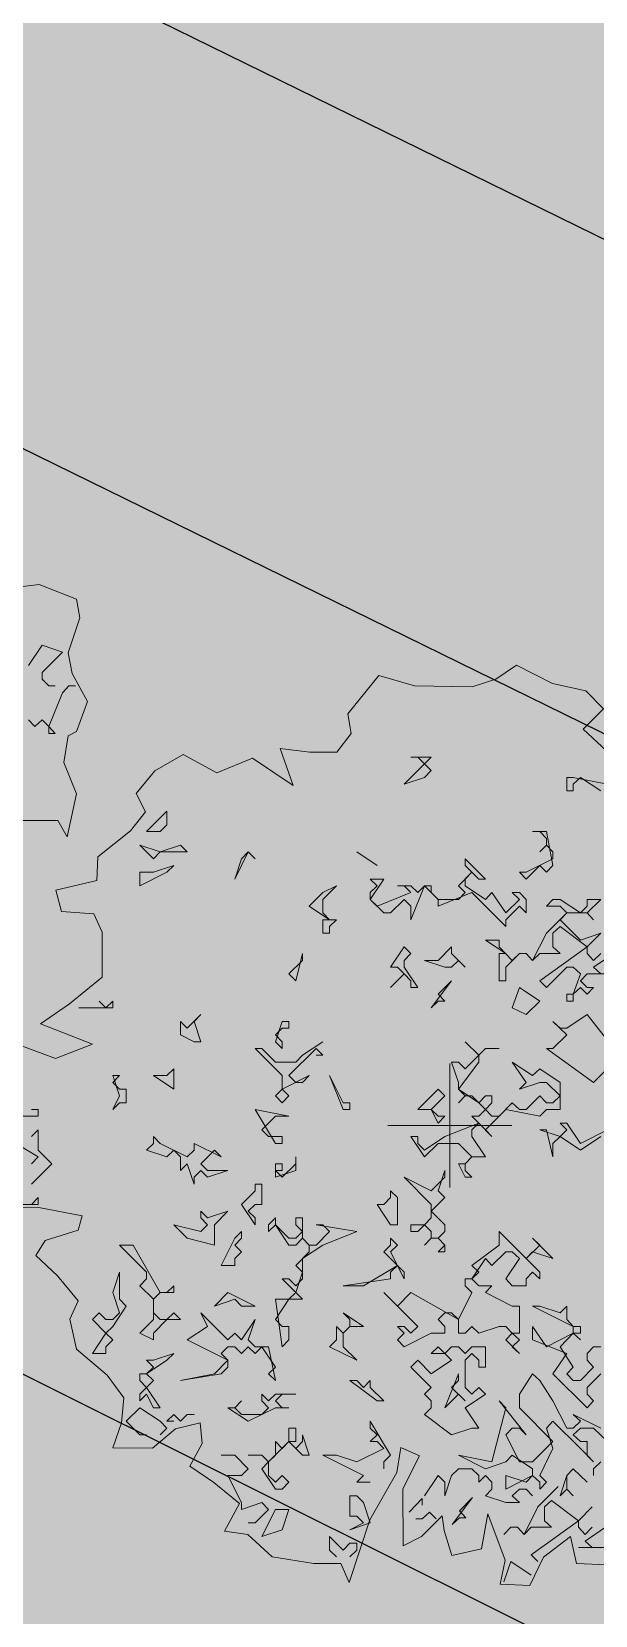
# Model space of a CAD drawing. Header units: millimetres. Extents: x 3866 to 35600, y -8896 to 9491.
# Drawn here: x 33111.49 to 33112.759, y -6719.005 to -6715.442 of the extents above; entities that cross this region are included whole.
import ezdxf

# ---------------------------------------------------------------- set-up
doc = ezdxf.new("R2010")
doc.units = ezdxf.units.MM
for name, color, linetype in [('ВДМ', 7, 'Continuous'), ('КУЩІ', 108, 'Continuous'), ('майданчики заливка', 7, 'Continuous')]:
    doc.layers.add(name, color=color, linetype=linetype)
doc.layers.add('Интерьер - Мебель_Ном_пера__4', color=7, linetype='Continuous', lineweight=20, true_color=0x029e21)

# ---------------------------------------------------------------- blocks, each defined once
blk = doc.blocks.new('Дерево лиственное 02 11_24')
at = {"layer": 'Интерьер - Мебель_Ном_пера__4', "linetype": 'Continuous'}
for p, q in [((792, 7677), (1152, 7917)), ((1152, 7917), (1771, 7603)), ((-1757, 7082), (-1218, 7742)), ((-1218, 7742), (-606, 7566)), ((385, 7545), (792, 7677)), ((-606, 7566), (385, 7545)), ((1771, 7603), (2344, 7476)), ((2344, 7476), (2648, 7169)), ((2648, 7169), (2296, 6819)), ((-1697, 6741), (-1757, 7082)), ((2296, 6819), (2782, 6373)), ((-1946, 6421), (-1697, 6741)), ((-5080, 6100), (-4587, 6385)), ((-4587, 6385), (-4012, 6065)), ((-4012, 6065), (-3393, 6317)), ((-3393, 6317), (-2694, 5851)), ((-2694, 5851), (-2918, 6485)), ((-2918, 6485), (-2409, 6421)), ((-2409, 6421), (-1946, 6421)), ((-322, 6337), (-672, 6337)), ((-672, 6337), (-550, 6337)), ((-550, 6337), (-436, 6223)), ((-436, 6223), (-322, 6337)), ((-5401, 5709), (-5080, 6100)), ((-436, 6223), (-786, 5873)), ((-322, 6109), (-436, 6223)), ((-436, 5987), (-322, 6109)), ((-786, 5873), (-436, 5987)), ((2128, 5987), (2014, 5987)), ((2014, 5987), (2014, 5759)), ((2014, 5759), (2128, 5759)), ((2714, 5873), (2128, 5987)), ((2128, 5873), (2250, 5987)), ((2128, 5759), (2128, 5873)), ((2250, 5987), (2600, 5759)), ((-5236, 5397), (-5401, 5709)), ((-5495, 5071), (-5236, 5397)), ((-4872, 5409), (-5222, 5059)), ((-4872, 5173), (-4872, 5409)), ((-6057, 4624), (-5495, 5071)), ((-5222, 5059), (-4986, 5059)), ((-4986, 5059), (-4872, 5173)), ((1664, 5059), (1428, 5059)), ((1428, 5059), (1550, 5059)), ((1550, 5059), (1664, 4937)), ((1778, 4473), (1664, 5059)), ((1664, 4937), (1664, 4823)), ((-4986, 4709), (-5336, 4823)), ((-5336, 4823), (-5100, 4587)), ((-5100, 4587), (-4986, 4709)), ((-4636, 4823), (-4986, 4709)), ((-4986, 4709), (-4522, 4709)), ((-4522, 4709), (-4636, 4823)), ((-3472, 4709), (-3700, 4237)), ((-3586, 4587), (-3472, 4709)), ((-3472, 4709), (-3350, 4587)), ((-3350, 4587), (-3472, 4709)), ((-1600, 4709), (-1250, 4473)), ((-1250, 4473), (-1600, 4709)), ((1664, 4823), (1550, 4709)), ((1550, 4709), (1664, 4823)), ((1664, 4823), (1778, 4709)), ((1778, 4709), (1778, 4587)), ((-6077, 4213), (-6057, 4624)), ((-4750, 4473), (-5100, 4359)), ((-4872, 4359), (-4750, 4473)), ((-3700, 4237), (-3586, 4587)), ((614, 4237), (264, 4587)), ((264, 4587), (264, 4473)), ((264, 4473), (378, 4359)), ((1778, 4587), (1314, 4359)), ((1314, 4237), (1550, 4473)), ((1550, 4473), (1664, 4359)), ((1664, 4359), (1778, 4473)), ((-6783, 4046), (-6077, 4213)), ((-5100, 4359), (-5336, 4359)), ((-5336, 4359), (-5336, 4123)), ((-5336, 4123), (-4872, 4359)), ((-2186, 3887), (-1950, 4123)), ((-1950, 4123), (-2186, 4009)), ((-1372, 3887), (-1136, 4237)), ((-1136, 4237), (-1372, 4237)), ((-1372, 4237), (-1250, 4123)), ((-1250, 4123), (-1372, 4009)), ((-672, 4123), (-900, 4123)), ((-900, 4123), (-786, 4123)), ((-786, 4123), (-672, 4009)), ((-550, 4009), (-672, 4123)), ((-672, 3537), (-436, 4123)), ((-436, 4123), (-550, 4009)), ((-322, 4123), (-436, 4123)), ((-436, 4123), (-200, 3887)), ((-322, 4009), (-322, 4123)), ((378, 4359), (150, 4123)), ((150, 4123), (264, 4009)), ((264, 4237), (378, 4359)), ((264, 4123), (264, 4237)), ((614, 3887), (264, 4123)), ((378, 4359), (500, 4237)), ((500, 4237), (614, 4237)), ((1314, 4359), (1200, 4359)), ((1200, 4359), (1314, 4237)), ((-6683, 3679), (-6783, 4046)), ((-2186, 4009), (-2422, 3773)), ((-2186, 3659), (-2186, 3887)), ((-1372, 4009), (-1372, 3887)), ((-1250, 3773), (-1372, 3887)), ((-1372, 3887), (-1136, 3659)), ((-672, 4009), (-1250, 3773)), ((-1022, 3659), (-786, 3887)), ((-786, 3887), (-672, 3773)), ((-200, 3887), (-322, 4009)), ((-200, 3773), (378, 4009)), ((150, 3887), (-200, 3887)), ((-200, 3887), (-200, 3773)), ((264, 4009), (150, 3887)), ((378, 4009), (964, 3423)), ((728, 4009), (614, 3887)), ((964, 3659), (728, 4009)), ((1200, 3887), (964, 3659)), ((1200, 4009), (1078, 4009)), ((1078, 4009), (1200, 3887)), ((1314, 3887), (1200, 4009)), ((1314, 3659), (1314, 3887)), ((1778, 3887), (1664, 3773)), ((1900, 3887), (1778, 3887)), ((2250, 3659), (1900, 3887)), ((2364, 3659), (2600, 3887)), ((2600, 3887), (2364, 3887)), ((2364, 3887), (2364, 3773)), ((-6127, 3643), (-6683, 3679)), ((-5986, 3323), (-6127, 3643)), ((-2422, 3773), (-2072, 3537)), ((-2072, 3537), (-2186, 3659)), ((-1136, 3659), (-1022, 3659)), ((-672, 3773), (-672, 3537)), ((964, 3537), (1200, 3773)), ((1200, 3773), (1314, 3659)), ((1664, 3773), (1900, 3773)), ((2014, 3659), (1664, 3309)), ((1900, 3773), (2014, 3659)), ((1900, 3537), (2014, 3659)), ((2014, 3659), (2364, 3659)), ((2364, 3773), (2250, 3659)), ((2364, 3659), (2478, 3537)), ((2478, 3537), (2364, 3659)), ((-5986, 2553), (-5986, 3323)), ((-2072, 3537), (-2186, 3537)), ((-2186, 3537), (-2186, 3309)), ((-2186, 3309), (-2072, 3309)), ((-1950, 3537), (-2072, 3537)), ((-2072, 3423), (-1950, 3537)), ((-2072, 3309), (-2072, 3423)), ((964, 3423), (964, 3537)), ((1664, 3309), (1428, 2837)), ((1778, 3309), (1900, 3423)), ((1778, 3073), (1778, 3309)), ((2250, 3187), (1900, 3537)), ((1900, 3423), (2364, 3073)), ((2600, 3309), (2250, 3187)), ((2364, 3073), (2600, 3309)), ((-786, 3073), (-1022, 2723)), ((-672, 2959), (-786, 3073)), ((28, 3073), (-200, 2837)), ((28, 2959), (28, 3073)), ((850, 3187), (614, 3187)), ((614, 3187), (964, 2959)), ((850, 3073), (850, 3187)), ((1078, 2837), (850, 3073)), ((2364, 3073), (1550, 2487)), ((1900, 2959), (1778, 3073)), ((2364, 2959), (2364, 3073)), ((-2536, 2837), (-2772, 2609)), ((-2650, 2487), (-2536, 2959)), ((-2536, 2959), (-2536, 2837)), ((-786, 2837), (-672, 2959)), ((-786, 2723), (-786, 2837)), ((-200, 2837), (-436, 2837)), ((-436, 2837), (-86, 2723)), ((264, 2723), (28, 2959)), ((28, 2723), (150, 2837)), ((150, 2837), (264, 2723)), ((964, 2959), (850, 2959)), ((850, 2959), (850, 2487)), ((964, 2723), (1200, 2959)), ((1200, 2959), (1078, 2837)), ((1314, 2959), (1200, 2959)), ((1200, 2959), (1314, 2959)), ((1428, 2837), (1314, 2959)), ((1314, 2959), (1428, 2837)), ((1428, 2837), (1550, 2959)), ((1550, 2959), (1900, 2959)), ((2478, 2837), (2364, 2959)), ((2600, 2959), (2478, 2837)), ((2478, 2723), (2828, 2959)), ((-6548, 2093), (-5986, 2553)), ((-2772, 2609), (-2650, 2487)), ((-1022, 2723), (-900, 2723)), ((-786, 2609), (-1022, 2373)), ((-1022, 2373), (-786, 2609)), ((-900, 2723), (-786, 2609)), ((-550, 2373), (-786, 2723)), ((-786, 2609), (-672, 2487)), ((-672, 2487), (-672, 2373)), ((28, 2487), (-322, 2023)), ((-200, 2259), (28, 2487)), ((-86, 2723), (28, 2723)), ((850, 2487), (964, 2487)), ((964, 2487), (964, 2723)), ((1550, 2487), (1664, 2373)), ((1664, 2373), (2014, 2723)), ((2014, 2723), (2128, 2723)), ((2128, 2723), (2250, 2609)), ((2250, 2609), (2128, 2259)), ((2250, 2487), (2364, 2609)), ((2364, 2373), (2250, 2487)), ((2364, 2609), (2828, 2609)), ((2600, 2609), (2478, 2723)), ((-672, 2373), (-550, 2373)), ((-86, 2137), (-200, 2259)), ((1200, 2373), (1078, 2023)), ((1550, 2137), (1200, 2373)), ((2128, 2259), (2014, 2259)), ((2014, 2259), (2014, 2137)), ((2128, 2259), (2250, 2373)), ((2128, 2137), (2128, 2259)), ((2250, 2373), (2364, 2259)), ((2364, 2259), (2478, 2373)), ((2478, 2373), (2364, 2373)), ((-7049, 1748), (-6548, 2093)), ((-6386, 2023), (-5800, 2023)), ((-5922, 2023), (-6036, 2137)), ((-5800, 2137), (-5922, 2023)), ((-5800, 2023), (-5800, 2137)), ((-4286, 1909), (-4522, 1673)), ((-4400, 1787), (-4286, 1909)), ((-322, 2023), (-200, 2137)), ((-200, 2137), (-86, 2137)), ((1078, 2023), (1314, 1909)), ((1314, 1909), (1550, 2137)), ((2014, 2137), (2128, 2137)), ((2364, 1909), (2014, 1673)), ((2828, 1323), (2364, 1909)), ((-6148, 1399), (-7049, 1748)), ((-4522, 1673), (-4636, 1787)), ((-4636, 1787), (-4636, 1559)), ((-4286, 1437), (-4400, 1787)), ((-2886, 1787), (-3000, 1437)), ((-3000, 1559), (-2886, 1673)), ((-2772, 1787), (-2886, 1787)), ((-2886, 1673), (-2772, 1673)), ((-2772, 1673), (-2772, 1787)), ((1900, 1673), (1778, 1787)), ((1778, 1787), (2014, 1559)), ((2014, 1673), (1900, 1673)), ((6494, 1827), (7100, 1898)), ((7100, 1898), (7741, 1649)), ((7741, 1649), (7800, 1326)), ((-7359, 1364), (-6789, 1150)), ((-6789, 1150), (-6148, 1399)), ((-4636, 1559), (-4400, 1437)), ((-4400, 1437), (-4286, 1437)), ((-2886, 1437), (-3000, 1559)), ((-3000, 1437), (-2886, 1323)), ((-2886, 1323), (-2886, 1437)), ((-2186, 1437), (-2536, 1209)), ((500, 1209), (264, 1437)), ((264, 1437), (500, 1209)), ((2014, 1559), (1778, 1323)), ((-3236, 1323), (-3350, 1323)), ((-3350, 1323), (-2886, 859)), ((-3000, 1087), (-3236, 1323)), ((-2772, 859), (-2300, 1323)), ((-2536, 1209), (-2650, 1087)), ((-2300, 1323), (-2186, 1209)), ((-2186, 1209), (-2300, 1209)), ((500, 1209), (264, 973)), ((500, 1209), (614, 1323)), ((614, 1323), (500, 1209)), ((500, 1087), (500, 1209)), ((614, 1323), (850, 1323)), ((850, 1323), (614, 1323)), ((1778, 1323), (1664, 1323)), ((1664, 1323), (2478, 737)), ((7800, 1326), (7598, 723)), ((-5800, 737), (-5686, 859)), ((-5686, 859), (-5800, 859)), ((-5800, 859), (-5686, 509)), ((-4872, 859), (-5100, 859)), ((-5100, 859), (-4750, 623)), ((-4750, 973), (-4872, 859)), ((-4750, 623), (-4750, 973)), ((-2650, 1087), (-3000, 1087)), ((-2886, 623), (-2422, 859)), ((-2886, 859), (-2886, 623)), ((-2650, 737), (-2772, 859)), ((-2422, 859), (-2536, 737)), ((-1836, 387), (-2072, 859)), ((-2072, 859), (-1836, 273)), ((0, 0), (0, 1067)), ((150, 1087), (28, 1087)), ((28, 1087), (150, 737)), ((150, 623), (500, 1087)), ((264, 973), (150, 1087)), ((1428, 859), (1078, 1087)), ((1078, 1087), (1314, 737)), ((1550, 973), (1428, 859)), ((1900, 737), (1550, 973)), ((2478, 737), (2828, 1087)), ((7150, 859), (6914, 509)), ((7500, 737), (7150, 859)), ((-5686, 623), (-5800, 737)), ((-5572, 623), (-5686, 623)), ((-5572, 387), (-5572, 623)), ((-2886, 623), (-3000, 509)), ((-2772, 509), (-2886, 623)), ((-2536, 737), (-2650, 737)), ((-200, 623), (-550, 273)), ((-86, 509), (-200, 623)), ((150, 737), (150, 623)), ((500, 387), (150, 623)), ((150, 623), (264, 509)), ((1314, 737), (1200, 623)), ((1200, 623), (1550, 737)), ((1550, 737), (1664, 737)), ((1664, 737), (1900, 509)), ((1900, 273), (1900, 737)), ((7150, 387), (7500, 737)), ((7598, 723), (7669, 367)), ((-7086, 273), (-7200, 273)), ((-7086, 159), (-7086, 273)), ((-5686, 509), (-5800, 273)), ((-5800, 273), (-5686, 387)), ((-5686, 387), (-5572, 387)), ((-2772, 159), (-3350, 273)), ((-3350, 273), (-3000, -313)), ((-3000, 509), (-2886, 387)), ((-2886, 387), (-2772, 509)), ((-1722, 387), (-1836, 387)), ((-1836, 273), (-1722, 273)), ((-1722, 273), (-1722, 387)), ((-550, 273), (-322, 273)), ((-322, 273), (-86, 509)), ((-200, 159), (-322, 273)), ((-322, 273), (-200, 37)), ((264, 509), (150, 387)), ((150, 387), (264, 509)), ((264, 509), (378, 509)), ((378, 509), (614, 273)), ((614, 509), (500, 387)), ((614, 273), (500, 159)), ((728, 509), (614, 509)), ((614, 273), (728, 387)), ((614, -77), (964, 273)), ((728, 159), (614, 273)), ((728, 387), (728, 509)), ((1078, 387), (850, 159)), ((964, 273), (1550, 159)), ((1200, 273), (1078, 387)), ((1314, 273), (1200, 273)), ((1550, 509), (1314, 273)), ((1664, 387), (1550, 509)), ((1550, 159), (1664, 273)), ((1778, 387), (1664, 387)), ((1664, 273), (1900, 273)), ((1900, 509), (1778, 387)), ((7150, 273), (7150, 387)), ((7264, 159), (7150, 273)), ((7669, 367), (7931, -110)), ((-7436, 159), (-7086, 159)), ((-3236, -77), (-3000, 159)), ((-3000, 159), (-2772, 159)), ((0, 0), (-1067, 0)), ((-200, 37), (-86, 159)), ((-86, 159), (-200, 159)), ((500, 37), (-86, -191)), ((0, 0), (1067, 0)), ((0, 0), (0, -1067)), ((500, 159), (378, 159)), ((378, 159), (500, 37)), ((378, -77), (500, 37)), ((500, 37), (728, -191)), ((850, 159), (728, 159)), ((2014, 37), (1900, 37)), ((1900, 37), (2014, -77)), ((2250, -313), (2014, 37)), ((7378, 159), (7264, 159)), ((7264, -541), (7500, 37)), ((7500, 37), (7614, 159)), ((7614, 159), (7728, 159)), ((-7086, -541), (-7672, -191)), ((-7086, -77), (-7200, -191)), ((-7086, -427), (-7086, -77)), ((-4986, -313), (-5100, -191)), ((-5100, -191), (-5100, -313)), ((-3122, -191), (-3236, -77)), ((-3000, -191), (-3122, -191)), ((-2886, -191), (-3000, -191)), ((-2886, -313), (-2886, -191)), ((-550, -191), (-672, -191)), ((-672, -191), (-436, -541)), ((-550, -313), (-550, -191)), ((-86, -191), (-436, -427)), ((378, -191), (378, -77)), ((614, -541), (378, -191)), ((728, -191), (614, -77)), ((1900, -191), (1550, -77)), ((1550, -77), (1664, -77)), ((1664, -77), (1778, -541)), ((1778, -313), (1900, -191)), ((2014, -77), (1900, -191)), ((1900, -191), (2250, -427)), ((2714, -77), (2250, -313)), ((2250, -427), (2600, -191)), ((7931, -110), (7741, -630)), ((-7200, -663), (-7086, -541)), ((-6850, -663), (-7086, -427)), ((-5100, -313), (-5222, -427)), ((-5222, -427), (-4872, -541)), ((-4522, -541), (-4986, -313)), ((-4872, -541), (-4750, -427)), ((-4750, -427), (-4636, -541)), ((-4636, -541), (-4636, -777)), ((-4400, -427), (-4522, -541)), ((-3936, -541), (-4400, -313)), ((-4400, -313), (-4400, -427)), ((-4286, -663), (-4050, -427)), ((-4050, -427), (-3936, -541)), ((-3000, -313), (-2886, -313)), ((-2650, -541), (-2650, -663)), ((-2650, -777), (-2650, -541)), ((-436, -427), (-550, -313)), ((-436, -541), (-200, -313)), ((-200, -313), (150, -313)), ((150, -313), (378, -541)), ((264, -663), (378, -541)), ((378, -541), (264, -663)), ((378, -541), (614, -541)), ((1778, -541), (1778, -313)), ((6914, -427), (7028, -541)), ((7028, -541), (7150, -427)), ((7150, -427), (7264, -541)), ((7264, -541), (7264, -663)), ((7378, -663), (7264, -541)), ((-7200, -1013), (-6850, -663)), ((-4636, -777), (-4522, -663)), ((-4522, -663), (-4400, -1013)), ((-4400, -891), (-4286, -777)), ((-4172, -777), (-4286, -663)), ((-4286, -777), (-4172, -891)), ((-4172, -891), (-3822, -777)), ((-3822, -777), (-4172, -777)), ((-2886, -663), (-3000, -663)), ((-3000, -663), (-3000, -891)), ((-2886, -891), (-3000, -777)), ((-3000, -777), (-2886, -777)), ((-3000, -891), (-2650, -777)), ((-2650, -663), (-2886, -891)), ((-2886, -777), (-2886, -663)), ((-200, -1127), (-86, -777)), ((-86, -777), (-86, -891)), ((264, -663), (150, -663)), ((150, -663), (264, -891)), ((264, -777), (264, -663)), ((378, -891), (264, -777)), ((7264, -663), (7378, -663)), ((7598, -702), (7527, -1165)), ((7741, -630), (7598, -702)), ((-4400, -1013), (-4400, -891)), ((-3236, -1013), (-3350, -1013)), ((-3350, -1013), (-3350, -1127)), ((-3236, -1363), (-3236, -1013)), ((-322, -1127), (-786, -891)), ((-786, -891), (-322, -1363)), ((-86, -891), (-322, -1127)), ((264, -891), (378, -891)), ((-7086, -1241), (-7200, -1363)), ((-7086, -1363), (-7086, -1241)), ((-3350, -1127), (-3586, -1363)), ((-1022, -1241), (-1136, -1363)), ((-900, -1241), (-1022, -1127)), ((-1022, -1127), (-1022, -1241)), ((-900, -1713), (-900, -1241)), ((-322, -1477), (-86, -1241)), ((-86, -1241), (-200, -1127)), ((7527, -1165), (7746, -1700)), ((-7074, -1414), (-7707, -1407)), ((-7436, -1363), (-7086, -1363)), ((-6326, -1556), (-7074, -1414)), ((-6398, -1806), (-6326, -1556)), ((-4172, -1591), (-4286, -1477)), ((-4286, -1477), (-4286, -1591)), ((-4286, -1591), (-4172, -1713)), ((-3822, -1477), (-4172, -1591)), ((-4050, -1713), (-3822, -1477)), ((-3586, -1363), (-3350, -1713)), ((-3472, -1477), (-3350, -1363)), ((-3350, -1591), (-3472, -1477)), ((-3350, -1363), (-3236, -1363)), ((-3350, -1713), (-3350, -1591)), ((-3000, -1591), (-3122, -1713)), ((-3000, -1713), (-3000, -1591)), ((-2536, -1591), (-2650, -1591)), ((-2650, -1591), (-2650, -1713)), ((-2536, -1941), (-2536, -1591)), ((-1136, -1363), (-1250, -1363)), ((-1250, -1363), (-1022, -1713)), ((-322, -1591), (-436, -1713)), ((-322, -1363), (-322, -1591)), ((-86, -1713), (-322, -1477)), ((-6968, -1984), (-6398, -1806)), ((-4286, -1827), (-4750, -1713)), ((-4750, -1713), (-4522, -1941)), ((-4172, -1713), (-4286, -1827)), ((-4050, -2063), (-4050, -1713)), ((-3586, -1827), (-3700, -1941)), ((-3586, -1941), (-3586, -1827)), ((-3122, -1713), (-3122, -1827)), ((-3122, -1827), (-3000, -1713)), ((-2772, -1941), (-3000, -1713)), ((-3000, -1713), (-2772, -2063)), ((-2650, -1713), (-2536, -1827)), ((-2536, -1827), (-2650, -1941)), ((-1600, -1827), (-2300, -1713)), ((-2300, -1713), (-2186, -1713)), ((-2072, -1827), (-2300, -2063)), ((-2186, -1713), (-2072, -1827)), ((-2186, -2063), (-1600, -1827)), ((-1022, -1713), (-900, -1713)), ((-436, -1713), (-672, -1713)), ((-672, -1713), (-672, -1827)), ((-672, -1827), (-550, -1827)), ((-550, -1827), (-436, -1713)), ((-436, -1713), (-322, -1827)), ((-322, -1827), (-322, -1941)), ((-200, -1941), (-86, -1827)), ((-86, -1827), (-86, -1713)), ((964, -1941), (850, -1827)), ((850, -1827), (850, -2063)), ((7746, -1700), (7581, -2439)), ((-7127, -2240), (-6968, -1984)), ((-5450, -2063), (-5686, -2063)), ((-5686, -2063), (-5222, -2527)), ((-4986, -2877), (-5450, -2063)), ((-4522, -1941), (-4050, -2063)), ((-3700, -1941), (-3936, -2413)), ((-3700, -2063), (-3586, -1941)), ((-3586, -2177), (-3700, -2063)), ((-3700, -2291), (-3586, -2177)), ((-2650, -1941), (-2772, -1941)), ((-2772, -2063), (-2650, -2063)), ((-2650, -2063), (-2536, -1941)), ((-2422, -2177), (-2650, -2413)), ((-2422, -2063), (-2536, -1941)), ((-2536, -1941), (-2422, -2063)), ((-2536, -2291), (-2186, -2063)), ((-2300, -2063), (-2422, -2063)), ((-2422, -2063), (-2422, -2177)), ((-1022, -2063), (-1136, -2177)), ((-1136, -2177), (-900, -2413)), ((-900, -2063), (-1022, -1941)), ((-1022, -1941), (-1022, -2063)), ((-1022, -2177), (-900, -2063)), ((-786, -2641), (-1022, -2177)), ((-322, -1941), (-436, -2063)), ((-436, -2063), (-322, -1941)), ((-322, -1941), (-200, -1941)), ((-86, -2063), (-200, -1941)), ((-200, -1941), (-86, -2063)), ((-86, -2063), (-200, -2177)), ((-200, -2177), (-86, -2177)), ((-86, -2177), (-86, -2063)), ((850, -2063), (378, -2413)), ((728, -2413), (964, -2177)), ((1314, -2291), (964, -1941)), ((964, -2177), (1078, -2177)), ((1078, -2177), (1200, -2291)), ((1550, -2063), (1314, -2291)), ((1314, -2291), (1428, -2177)), ((1778, -2291), (1428, -1941)), ((1428, -1941), (1550, -2063)), ((1428, -2177), (1778, -2291)), ((7420, -2162), (6779, -2162)), ((7581, -2439), (7420, -2162)), ((-6754, -2589), (-7127, -2240)), ((-3936, -2413), (-3700, -2413)), ((-3700, -2413), (-3700, -2291)), ((-2650, -2413), (-2536, -2527)), ((-2536, -2527), (-2536, -2291)), ((-900, -2413), (-1486, -2763)), ((-1022, -2527), (-900, -2413)), ((-900, -2413), (-786, -2527)), ((378, -2641), (614, -2291)), ((378, -2413), (500, -2527)), ((614, -2291), (728, -2413)), ((1200, -2291), (964, -2641)), ((1550, -2527), (1314, -2291)), ((-6398, -3017), (-6754, -2589)), ((-5686, -2527), (-5800, -2877)), ((-5686, -2991), (-5686, -2527)), ((-5222, -2641), (-5336, -2763)), ((-5222, -2527), (-5222, -2641)), ((-2772, -2641), (-2886, -2641)), ((-2886, -2641), (-2650, -2877)), ((-2650, -2763), (-2772, -2641)), ((-2650, -2877), (-2536, -2527)), ((-2536, -2641), (-2650, -2763)), ((-2536, -2527), (-2536, -2641)), ((-1836, -2763), (-1022, -2641)), ((-1022, -2641), (-1022, -2527)), ((-786, -2527), (-786, -2641)), ((378, -2641), (264, -2641)), ((264, -2641), (264, -2763)), ((500, -2527), (378, -2641)), ((500, -2763), (378, -2641)), ((964, -2641), (1078, -2763)), ((1314, -2641), (1428, -2527)), ((1314, -2763), (1314, -2641)), ((1428, -2527), (1550, -2641)), ((1550, -2641), (1550, -2527)), ((-5800, -2877), (-5686, -3227)), ((-5572, -3113), (-5686, -2991)), ((-5336, -2763), (-5100, -2991)), ((-5100, -2991), (-4986, -2877)), ((-5100, -3227), (-5100, -2991)), ((-5100, -2991), (-5100, -3341)), ((-4986, -2877), (-4750, -2877)), ((-4872, -2877), (-4986, -2877)), ((-4750, -2763), (-4872, -2877)), ((-4750, -2877), (-4750, -2763)), ((-3822, -2877), (-4050, -3113)), ((-4050, -3113), (-3700, -2991)), ((-3350, -3113), (-3822, -2877)), ((-3700, -2991), (-3586, -3113)), ((-3000, -3341), (-2772, -2991)), ((-2772, -2991), (-3000, -2991)), ((-3000, -2991), (-2886, -3813)), ((-2650, -2877), (-2772, -2991)), ((-2772, -2991), (-2536, -2991)), ((-2536, -2991), (-2650, -2877)), ((-1486, -2763), (-1836, -2763)), ((-900, -3113), (-1136, -2877)), ((-1136, -2877), (-550, -3463)), ((-672, -2877), (-900, -3113)), ((150, -3341), (-672, -2877)), ((378, -2877), (150, -3341)), ((264, -2763), (378, -2877)), ((728, -2763), (500, -2763)), ((614, -2877), (728, -2763)), ((1078, -3113), (614, -2877)), ((1078, -2763), (1314, -2763)), ((-6540, -3337), (-6398, -3017)), ((-6036, -3227), (-6150, -3341)), ((-5922, -3341), (-6036, -3227)), ((-5800, -3463), (-5572, -3113)), ((-5686, -3227), (-5800, -3341)), ((-4986, -3341), (-5100, -3227)), ((-4750, -3227), (-4872, -3341)), ((-4636, -3341), (-4750, -3227)), ((-3822, -3691), (-4286, -3227)), ((-4286, -3227), (-4172, -3463)), ((-3586, -3113), (-3350, -3113)), ((-1486, -3463), (-1836, -3227)), ((-1836, -3227), (-1722, -3341)), ((-200, -3341), (-86, -3227)), ((-86, -3227), (28, -3227)), ((28, -3227), (150, -3341)), ((1200, -3113), (1078, -3113)), ((1200, -3577), (1200, -3113)), ((1550, -3113), (1428, -3113)), ((1428, -3113), (2128, -3463)), ((1900, -3227), (1550, -3113)), ((2014, -3113), (1900, -3227)), ((2014, -3341), (2014, -3113)), ((-6424, -3849), (-6540, -3337)), ((-6150, -3341), (-5922, -3577)), ((-5800, -3341), (-5922, -3341)), ((-5922, -3577), (-5800, -3463)), ((-5100, -3341), (-5336, -3577)), ((-5100, -3577), (-4872, -3341)), ((-4872, -3341), (-4986, -3341)), ((-4872, -3341), (-4636, -3341)), ((-4172, -3463), (-4522, -3691)), ((-3350, -3341), (-3586, -3691)), ((-3472, -3691), (-3350, -3341)), ((-2886, -3463), (-3000, -3341)), ((-2772, -3463), (-2886, -3463)), ((-2772, -3691), (-2772, -3463)), ((-1836, -3577), (-1950, -3463)), ((-1950, -3463), (-1950, -3691)), ((-1836, -3577), (-1722, -3463)), ((-1722, -3463), (-1836, -3577)), ((-1722, -3341), (-1722, -3463)), ((-1722, -3463), (-1486, -3463)), ((-786, -3463), (-900, -3463)), ((-900, -3463), (-786, -3577)), ((-672, -3577), (-786, -3463)), ((-550, -3463), (-672, -3577)), ((-86, -3463), (-200, -3341)), ((-86, -3577), (-86, -3463)), ((150, -3341), (150, -3577)), ((264, -3577), (378, -3463)), ((378, -3463), (500, -3577)), ((500, -3577), (850, -3463)), ((850, -3463), (964, -3463)), ((964, -3463), (1078, -3577)), ((1664, -3813), (1428, -3463)), ((1428, -3463), (1428, -3691)), ((2128, -3463), (2014, -3341)), ((2250, -3463), (2128, -3463)), ((2128, -3463), (2128, -3577)), ((2250, -3577), (2250, -3463)), ((-5922, -3577), (-6150, -3927)), ((-5800, -3691), (-5922, -3577)), ((-5922, -3813), (-5800, -3691)), ((-5922, -3927), (-5922, -3813)), ((-5336, -3577), (-5100, -3691)), ((-5100, -3691), (-5100, -3577)), ((-4522, -3691), (-3822, -4041)), ((-3936, -3927), (-3822, -3813)), ((-3700, -3577), (-3822, -3691)), ((-3822, -3813), (-3700, -3813)), ((-3586, -3691), (-3700, -3577)), ((-3700, -3813), (-3586, -3927)), ((-3586, -3927), (-3472, -3813)), ((-3350, -3813), (-3472, -3691)), ((-3472, -3813), (-3350, -3927)), ((-3350, -3927), (-3236, -3813)), ((-3122, -3813), (-3350, -3813)), ((-3236, -3813), (-3000, -4163)), ((-3000, -4391), (-3122, -3813)), ((-2886, -3813), (-2772, -3691)), ((-1950, -3691), (-2072, -3813)), ((-2072, -3813), (-1600, -4041)), ((-1836, -3813), (-1836, -3577)), ((-1600, -4041), (-1836, -3813)), ((-786, -3577), (-900, -3691)), ((-900, -3691), (-786, -3813)), ((-786, -3813), (-322, -3577)), ((-322, -3577), (-86, -3577)), ((-200, -3813), (-322, -3927)), ((-86, -3927), (-200, -3813)), ((28, -3813), (-86, -3927)), ((150, -3813), (28, -3813)), ((150, -3577), (264, -3577)), ((264, -3927), (150, -3813)), ((378, -3813), (264, -3927)), ((614, -3813), (378, -3813)), ((614, -4163), (614, -3813)), ((1078, -3577), (964, -3691)), ((964, -3691), (1200, -3927)), ((1200, -3691), (1078, -3577)), ((1078, -3577), (1200, -3577)), ((1078, -3813), (1200, -3691)), ((1200, -3927), (1078, -3813)), ((1428, -3691), (2014, -3927)), ((2128, -3577), (1664, -3813)), ((1900, -3813), (2128, -3577)), ((2128, -4163), (1900, -3813)), ((2128, -3577), (2250, -3691)), ((2250, -3691), (2128, -3577)), ((2128, -3577), (2250, -3577)), ((2478, -3813), (2364, -3927)), ((2600, -3813), (2478, -3813)), ((-5899, -4299), (-6424, -3849)), ((-6150, -3927), (-5922, -3927)), ((-5222, -4277), (-4872, -4041)), ((-5100, -4041), (-5222, -4041)), ((-5222, -4041), (-5100, -4163)), ((-4750, -3927), (-5100, -4041)), ((-4872, -4041), (-4750, -3927)), ((-3822, -4041), (-4050, -4277)), ((-3822, -4041), (-3936, -3927)), ((-3822, -4163), (-3822, -4041)), ((-550, -4041), (-672, -4163)), ((-322, -4277), (-550, -4041)), ((-322, -3927), (-86, -3927)), ((28, -4041), (-322, -4277)), ((-86, -3927), (28, -4041)), ((264, -4041), (378, -3927)), ((264, -4513), (264, -4041)), ((378, -3927), (500, -4041)), ((500, -4041), (500, -4163)), ((2014, -3927), (1778, -4277)), ((2364, -3927), (2364, -4041)), ((2364, -4041), (2478, -4163)), ((-5614, -4690), (-5899, -4299)), ((-5222, -4277), (-5336, -4277)), ((-5336, -4277), (-5336, -4391)), ((-5100, -4163), (-5222, -4277)), ((-5100, -4391), (-5222, -4277)), ((-4050, -4277), (-4636, -4391)), ((-4636, -4391), (-3936, -4277)), ((-3936, -4277), (-3822, -4163)), ((-3000, -4163), (-3122, -4277)), ((-3122, -4277), (-3000, -4391)), ((-672, -4163), (-322, -4513)), ((150, -4277), (-86, -4863)), ((150, -4391), (150, -4277)), ((500, -4163), (614, -4163)), ((1428, -4277), (1200, -4627)), ((1550, -4391), (1428, -4277)), ((1778, -4277), (2364, -4863)), ((2014, -4277), (2128, -4163)), ((2128, -4391), (2014, -4277)), ((2478, -4163), (2250, -4391)), ((2364, -4513), (2600, -4277)), ((-5336, -4391), (-5222, -4513)), ((-5222, -4513), (-5336, -4627)), ((-5336, -4627), (-5336, -4741)), ((-5336, -4741), (-5222, -4627)), ((-5222, -4513), (-5100, -4391)), ((-4986, -4863), (-5222, -4513)), ((-5222, -4627), (-5100, -4863)), ((-3122, -4741), (-3236, -4627)), ((-3236, -4627), (-3236, -4741)), ((-3000, -4627), (-3122, -4741)), ((-3000, -4741), (-2886, -4627)), ((-2650, -4627), (-3000, -4627)), ((-2886, -4627), (-2650, -4627)), ((-1600, -4391), (-1722, -4391)), ((-1722, -4391), (-1250, -4741)), ((-1486, -4513), (-1600, -4391)), ((-1372, -4391), (-1486, -4513)), ((-1372, -4513), (-1372, -4391)), ((-1136, -4741), (-1372, -4513)), ((-322, -4513), (-436, -4627)), ((-436, -4627), (-322, -4741)), ((-86, -4863), (150, -4627)), ((28, -4513), (150, -4391)), ((264, -4741), (28, -4513)), ((150, -4627), (264, -4741)), ((378, -4627), (264, -4513)), ((264, -4863), (614, -4627)), ((500, -4513), (378, -4627)), ((614, -4627), (500, -4513)), ((1200, -4627), (1200, -4863)), ((1778, -4741), (1550, -4391)), ((2250, -4391), (2128, -4391)), ((2364, -4627), (2364, -4513)), ((2478, -4741), (2364, -4627)), ((-5650, -5118), (-5614, -4690)), ((-5572, -5091), (-5336, -4863)), ((-5336, -4863), (-4986, -5091)), ((-5100, -4863), (-4986, -4863)), ((-3700, -4863), (-3822, -4863)), ((-3822, -4863), (-3472, -5091)), ((-3700, -4863), (-3586, -4741)), ((-3586, -4741), (-3700, -4863)), ((-3586, -4977), (-3700, -4863)), ((-3472, -5091), (-3000, -4863)), ((-3236, -4741), (-3122, -4863)), ((-3122, -4863), (-3236, -4977)), ((-2886, -4863), (-3000, -4741)), ((-3000, -4863), (-2772, -4863)), ((-2772, -4863), (-2886, -4863)), ((-1250, -4741), (-1136, -4741)), ((-322, -4863), (-436, -4977)), ((-322, -4741), (-322, -4863)), ((500, -5213), (264, -4863)), ((964, -4863), (728, -5791)), ((1314, -5327), (850, -4741)), ((850, -4741), (964, -4863)), ((1200, -4863), (1778, -5441)), ((2014, -5213), (1778, -4741)), ((2364, -4863), (2478, -4741)), ((-5801, -5550), (-5650, -5118)), ((-5336, -5327), (-5572, -5091)), ((-4986, -5091), (-4872, -5213)), ((-4750, -4977), (-4872, -5091)), ((-4872, -5091), (-4750, -5091)), ((-4636, -5091), (-4750, -4977)), ((-4297, -5118), (-4724, -5225)), ((-4522, -4977), (-4636, -5091)), ((-4400, -4977), (-4522, -4977)), ((-4261, -5474), (-4297, -5118)), ((-3236, -4977), (-3586, -4977)), ((-1022, -5677), (-1372, -5091)), ((-1372, -5091), (-1372, -5213)), ((-436, -4977), (28, -5327)), ((1664, -5213), (1778, -5091)), ((1778, -5091), (2250, -5563)), ((2600, -5213), (2128, -4977)), ((2128, -4977), (2250, -5091)), ((2250, -5091), (2128, -5213)), ((-5222, -5327), (-5336, -5327)), ((-4724, -5225), (-5116, -5556)), ((-4872, -5213), (-4986, -5327)), ((-3122, -5791), (-2772, -5441)), ((-2886, -5563), (-3000, -5441)), ((-3000, -5441), (-3000, -5677)), ((-2772, -5441), (-2886, -5563)), ((-2650, -5213), (-2772, -5213)), ((-2772, -5213), (-2772, -5441)), ((-2772, -5441), (-2536, -5677)), ((-2650, -5563), (-2772, -5441)), ((-2772, -5441), (-2650, -5441)), ((-2650, -5441), (-2650, -5213)), ((-2536, -5441), (-2650, -5563)), ((-2422, -5677), (-2536, -5327)), ((-2536, -5327), (-2536, -5441)), ((-1372, -5213), (-1250, -5327)), ((-1250, -5327), (-1372, -5441)), ((-1372, -5441), (-1250, -5441)), ((-1250, -5441), (-1136, -5563)), ((28, -5327), (378, -5213)), ((378, -5213), (500, -5213)), ((964, -5327), (1078, -5213)), ((1200, -5791), (964, -5327)), ((1078, -5213), (1200, -5213)), ((1200, -5213), (1314, -5327)), ((1778, -5441), (1428, -5791)), ((1778, -5563), (1664, -5213)), ((2128, -5213), (2014, -5213)), ((2128, -5327), (2250, -5213)), ((2250, -5441), (2128, -5327)), ((2250, -5213), (2478, -5213)), ((2364, -5441), (2250, -5441)), ((2364, -5677), (2364, -5441)), ((2478, -5213), (2714, -5441)), ((-5116, -5556), (-5801, -5550)), ((-4475, -5866), (-4261, -5474)), ((-3936, -5677), (-3700, -5677)), ((-3700, -5677), (-3472, -5913)), ((-3236, -5677), (-3472, -5677)), ((-3472, -5677), (-3236, -5677)), ((-3122, -5791), (-3236, -5677)), ((-3236, -5677), (-3122, -5791)), ((-3000, -5677), (-3122, -5791)), ((-2536, -5677), (-2422, -5677)), ((-1950, -5677), (-2186, -5677)), ((-2186, -5677), (-1486, -6027)), ((-1600, -5791), (-1950, -5677)), ((-1136, -5563), (-1600, -5791)), ((-1136, -5791), (-1022, -5677)), ((-842, -5545), (-913, -5972)), ((-522, -5687), (-842, -5545)), ((-807, -6257), (-522, -5687)), ((728, -5791), (150, -5677)), ((150, -5677), (614, -5913)), ((964, -5791), (1078, -5677)), ((1078, -5677), (1428, -5913)), ((1550, -6027), (1778, -5563)), ((2250, -5563), (2478, -5791)), ((2478, -5791), (2364, -5677)), ((-4064, -6145), (-4475, -5866)), ((-3472, -5913), (-3586, -6027)), ((-3122, -5791), (-3236, -5913)), ((-3236, -5913), (-3000, -6263)), ((-3122, -6027), (-3122, -5791)), ((-913, -5972), (-1376, -6791)), ((-1136, -5913), (-1136, -5791)), ((28, -6027), (150, -5913)), ((150, -5913), (378, -5913)), ((378, -5913), (500, -6027)), ((614, -5913), (964, -5791)), ((1428, -5791), (1200, -5791)), ((1428, -5913), (1428, -6027)), ((2014, -6027), (2128, -5913)), ((2128, -5913), (2014, -6027)), ((2128, -5913), (2364, -6141)), ((2364, -6141), (2128, -5913)), ((2478, -5913), (2600, -5791)), ((2478, -6027), (2478, -5913)), ((-3620, -6507), (-4064, -6145)), ((-3586, -6027), (-3822, -6027)), ((-3822, -6027), (-3586, -6491)), ((-3000, -6141), (-3122, -6027)), ((-2886, -6027), (-3000, -6141)), ((-3000, -6263), (-2886, -6263)), ((-2772, -6141), (-2886, -6027)), ((-2886, -6263), (-2772, -6141)), ((-1486, -6027), (-1600, -6141)), ((-1600, -6141), (-1372, -6141)), ((-800, -7235), (-807, -6257)), ((-436, -6377), (-200, -6027)), ((-200, -6027), (-86, -6141)), ((-86, -6377), (28, -6027)), ((-86, -6141), (-86, -6377)), ((500, -6027), (500, -6141)), ((500, -6141), (614, -6027)), ((614, -6027), (728, -6141)), ((728, -6263), (614, -6377)), ((728, -6141), (728, -6263)), ((1314, -6141), (964, -6027)), ((964, -6027), (964, -6263)), ((964, -6263), (1428, -6027)), ((1078, -6377), (1200, -6263)), ((1200, -6263), (1314, -6263)), ((1428, -6027), (1314, -6141)), ((1314, -6263), (1428, -6377)), ((1428, -6027), (1550, -6141)), ((1869, -6217), (1519, -6567)), ((1664, -6141), (1550, -6027)), ((1550, -6141), (1550, -6263)), ((1550, -6263), (1664, -6141)), ((2014, -6027), (1900, -6377)), ((1900, -6377), (2014, -6263)), ((2014, -6263), (2014, -6027)), ((2128, -6377), (2014, -6263)), ((2014, -6263), (2128, -6377)), ((-3878, -6984), (-3620, -6507)), ((-3586, -6491), (-3586, -6613)), ((-3586, -6613), (-3236, -6491)), ((-3236, -6491), (-3122, -6613)), ((-1600, -6377), (-1722, -6377)), ((-1722, -6377), (-1722, -6727)), ((-1486, -6491), (-1600, -6377)), ((-1372, -6841), (-1486, -6491)), ((-472, -6421), (-699, -6658)), ((-472, -6535), (-472, -6421)), ((394, -6404), (44, -6868)), ((167, -6632), (394, -6404)), ((614, -6377), (964, -6491)), ((964, -6491), (1200, -6491)), ((1200, -6491), (1078, -6377)), ((1633, -6567), (1755, -6453)), ((1755, -6453), (2219, -6803)), ((-3122, -6613), (-3350, -6841)), ((-3000, -6613), (-3236, -7077)), ((-2772, -6613), (-3000, -6613)), ((-2886, -6963), (-2772, -6613)), ((-1376, -6791), (-1730, -7866)), ((-1722, -6727), (-1600, -6727)), ((-1600, -6727), (-1486, -6841)), ((-586, -6771), (-472, -6771)), ((-130, -6720), (-486, -7076)), ((-472, -6771), (-349, -6658)), ((-349, -6658), (-236, -6771)), ((-94, -6970), (-130, -6720)), ((44, -6868), (167, -6754)), ((280, -6754), (167, -6632)), ((167, -6754), (280, -6754)), ((654, -6685), (547, -7290)), ((957, -7485), (654, -6685)), ((1519, -6567), (1283, -7040)), ((2219, -6803), (1405, -7390)), ((1633, -6803), (1633, -6567)), ((1755, -6917), (1633, -6803)), ((2219, -6803), (2455, -6567)), ((2219, -6917), (2219, -6803)), ((-3477, -7041), (-3878, -6984)), ((-3059, -7423), (-3477, -7041)), ((-3350, -6841), (-3472, -6841)), ((-3236, -7077), (-2886, -6963)), ((-1836, -7313), (-2072, -7077)), ((-2072, -7077), (-2072, -7313)), ((-1486, -6841), (-1722, -6963)), ((-1722, -6963), (-1372, -6841)), ((-486, -7076), (-800, -7235)), ((37, -7402), (-94, -6970)), ((1055, -6917), (933, -7040)), ((1169, -6917), (1055, -6917)), ((1055, -6917), (1169, -6917)), ((1283, -7040), (1169, -6917)), ((1169, -6917), (1283, -7040)), ((1283, -7040), (1405, -6917)), ((1405, -6917), (1755, -6917)), ((2078, -7076), (1615, -7433)), ((2185, -7539), (2078, -7076)), ((2333, -7040), (2219, -6917)), ((2455, -6917), (2333, -7040)), ((2333, -7153), (2683, -6917)), ((-2072, -7313), (-1950, -7427)), ((-1722, -7191), (-1836, -7313)), ((-1600, -7191), (-1722, -7191)), ((-1722, -7427), (-1600, -7313)), ((-1600, -7313), (-1600, -7191)), ((547, -7290), (37, -7402)), ((2219, -7267), (2683, -7267)), ((2455, -7267), (2333, -7153)), ((2683, -7267), (2455, -7267)), ((-2338, -7539), (-3059, -7423)), ((-1875, -7539), (-2338, -7539)), ((-1730, -7866), (-1875, -7539)), ((867, -7895), (957, -7485)), ((1055, -7503), (933, -7853)), ((1405, -7740), (1055, -7503)), ((1615, -7433), (1377, -7917)), ((1405, -7390), (1519, -7503)), ((2703, -7563), (2185, -7539)), ((1377, -7917), (867, -7895))]:
    blk.add_line(p, q, dxfattribs=at)

msp = doc.modelspace()

# ---------------------------------------------------------------- hatches: boundary and pattern name
at = {"layer": 'ВДМ', "transparency": 33554585}
h = msp.add_hatch(color=9, dxfattribs=at)
h.dxf.hatch_style = 1
h.paths.add_polyline_path([(33109.9989, -6715.6592), (33123.2909, -6722.1746), (33123.7311, -6721.2766), (33129.4847, -6709.5381), (33128.5868, -6709.098), (33122.8331, -6720.8365), (33110.4416, -6714.7628), (33116.1952, -6703.0243), (33115.2974, -6702.5842), (33108.4649, -6716.417, -0.414214), (33107.7952, -6716.6439), (33106.5191, -6716.0136, -0.413327), (33106.2915, -6715.3452), (33111.2402, -6705.2495), (33100.6883, -6700.0892), (33098.3687, -6704.8331), (33096.8844, -6707.8685, -0.226063), (33096.5476, -6708.1361), (33092.6502, -6709.0351, -0.173141), (33092.3163, -6708.9962), (33080.8562, -6703.3317), (33080.8563, -6703.3317), (33082.8953, -6699.2064), (33084.5623, -6700.0356, 1.802326), (33080.7712, -6698.1498), (33082.4476, -6698.9837), (33080.408, -6703.1102), (33078.7088, -6702.2703), (33075.0508, -6700.4622), (33072.1447, -6699.0257), (33072.1447, -6699.3647, 0.285316), (33072.8408, -6700.4853), (33077.6734, -6702.874), (33114.0101, -6720.8329), (33116.2517, -6721.9399, 0.33288), (33115.569, -6720.5035), (33110.6451, -6718.0516), (33109.1757, -6717.3258)])
h.paths.add_polyline_path([(33104.8169, -6715.1728), (33100.4359, -6713.0089, -0.414214), (33100.209, -6712.3392), (33101.2354, -6710.2612), (33102.0458, -6708.6234, -0.288428), (33102.4999, -6708.3452), (33105.4908, -6708.3808, -0.111172), (33105.7044, -6708.4316), (33107.6586, -6709.3871, -0.414214), (33107.8881, -6710.0559), (33106.5234, -6712.8469), (33105.4866, -6714.946, -0.414214)], flags=16)
h.paths.add_polyline_path([(33108.0087, -6708.6713), (33106.0543, -6707.7154, 0.111862), (33105.8392, -6707.6646), (33102.3121, -6707.632, -0.225098), (33101.9267, -6707.4448), (33099.8194, -6704.8171, -0.291232), (33099.7609, -6704.2833), (33100.9878, -6701.7925, -0.41339), (33101.656, -6701.5643), (33109.5874, -6705.4431, -0.414214), (33109.8169, -6706.112), (33108.6776, -6708.4418, -0.414214)], flags=16)
h.paths.add_polyline_path([(33099.4021, -6711.9406, -0.414295), (33098.7323, -6712.1674), (33095.006, -6710.3256, -0.704825), (33095.1152, -6709.3902), (33097.1677, -6708.9167, 0.226063), (33097.5045, -6708.6491), (33097.5882, -6708.4779), (33099.027, -6705.5355), (33099.4066, -6705.7211), (33101.0945, -6707.8539, -0.288707), (33101.1516, -6708.3838), (33100.4269, -6709.8659)], flags=16)
h.paths.add_polyline_path([(33084.5364, -6699.4397), (33081.2621, -6697.8286, -1.535529)], flags=16)
at = {"layer": 'ВДМ', "true_color": 0x139b48, "transparency": 33554585}
h = msp.add_hatch(color=114, dxfattribs=at)
h.dxf.hatch_style = 1
h.paths.add_polyline_path([(33123.2909, -6722.1746), (33109.9989, -6715.6592), (33109.1757, -6717.3258), (33110.6451, -6718.0516), (33115.5158, -6720.477, -0.345355), (33116.2517, -6721.9399), (33115.5875, -6723.2848), (33114.9233, -6724.6298), (33114.2592, -6725.9747), (33113.595, -6727.3196), (33112.9308, -6728.6646), (33112.2666, -6730.0095), (33111.6024, -6731.3545), (33110.9382, -6732.6994), (33110.274, -6734.0443), (33109.6099, -6735.3893), (33108.9457, -6736.7342), (33108.9457, -6737.2583), (33123.2909, -6737.2583)])
at = {"layer": 'майданчики заливка', "transparency": 33554585}
h = msp.add_hatch(color=106, dxfattribs=at)
h.dxf.hatch_style = 1
h.paths.add_polyline_path([(33134.0537, -6669.5161), (33117.5247, -6669.5161), (33117.5247, -6683.0939), (33134.0678, -6683.0775)])
h.paths.add_polyline_path([(33128.5868, -6709.098), (33122.391, -6706.0611), (33116.6374, -6717.7996), (33122.8331, -6720.8365)])
h.paths.add_polyline_path([(33122.391, -6706.0611), (33116.1952, -6703.0243), (33110.4416, -6714.7628), (33116.6374, -6717.7996)])

# ---------------------------------------------------------------- linework, layer by layer
msp.add_lwpolyline([(33116.1952, -6703.0243), (33110.4416, -6714.7628), (33122.8331, -6720.8365), (33128.5868, -6709.098)], close=True)
msp.add_lwpolyline([(33123.2909, -6722.1746), (33109.9989, -6715.6592)])
msp.add_lwpolyline([(33110.6451, -6718.0516), (33115.569, -6720.5035, -0.33288), (33116.2517, -6721.9399), (33116.2517, -6721.9399)], format="xyb")

# ---------------------------------------------------------------- block references
at = {"layer": 'КУЩІ', "linetype": 'Continuous', "xscale": 0.0001307448670890075, "yscale": 0.0001307448670890075, "zscale": 0.0001307448670890075}
for p in [(33110.5787, -6716.9342), (33112.4313, -6717.9026)]:
    msp.add_blockref('Дерево лиственное 02 11_24', p, dxfattribs=at)

doc.saveas('drawing.dxf')
